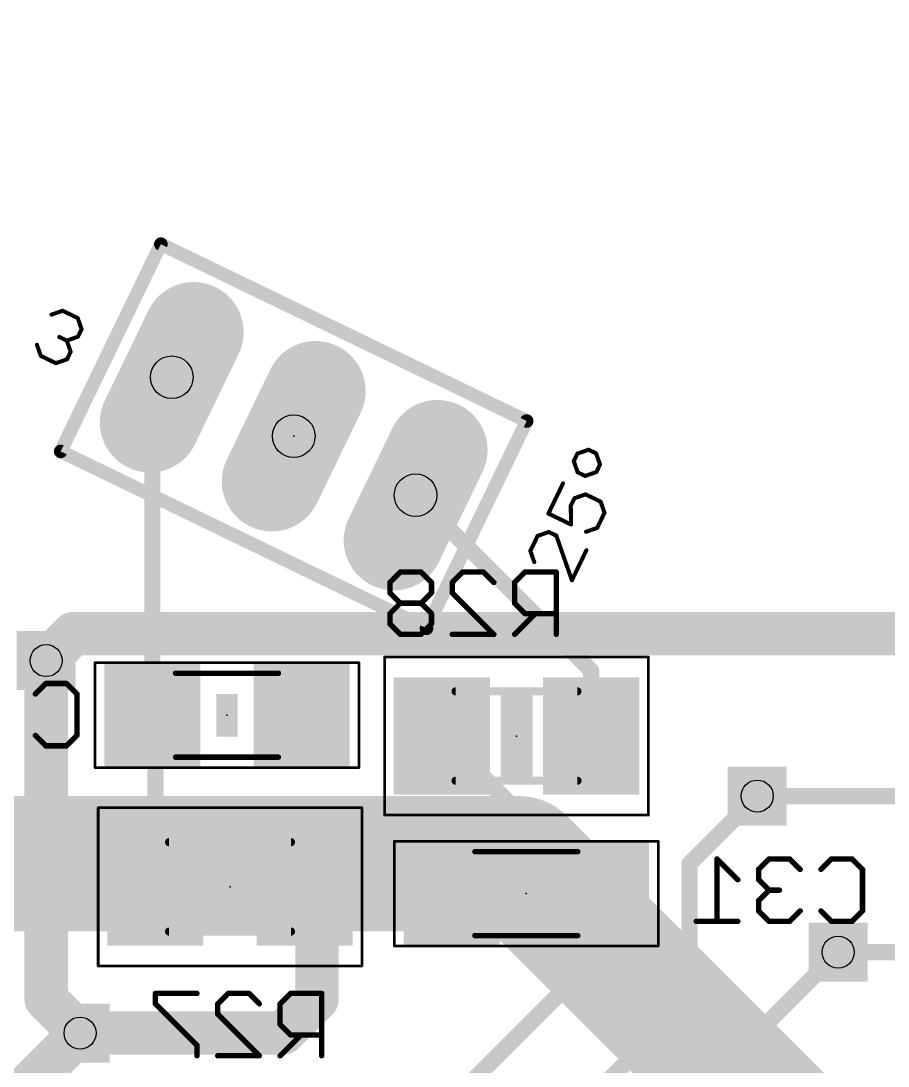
# Model space of a CAD drawing. Extents: x 4 to 288, y -28 to 191.
# Drawn here: x 153.83 to 170.09, y 135.27 to 154.87 of the extents above; entities that cross this region are included whole.
import ezdxf

# ---------------------------------------------------------------- set-up
doc = ezdxf.new("R2010")
doc.units = 0
doc.header["$MEASUREMENT"] = 0
doc.layers.get('0').update_dxf_attribs({"linetype": 'CONTINUOUS'})
for name, color, linetype in [('1', 22, 'CONTINUOUS'), ('16', 175, 'CONTINUOUS'), ('17', 82, 'CONTINUOUS'), ('18', 82, 'CONTINUOUS'), ('20', 7, 'CONTINUOUS'), ('21', 2, 'CONTINUOUS'), ('23', 7, 'CONTINUOUS'), ('24', 7, 'CONTINUOUS'), ('25', 2, 'CONTINUOUS'), ('26', 3, 'CONTINUOUS'), ('29', 253, 'CONTINUOUS'), ('30', 253, 'CONTINUOUS'), ('32', 253, 'CONTINUOUS'), ('36', 253, 'CONTINUOUS'), ('40', 175, 'CONTINUOUS'), ('44', 253, 'CONTINUOUS'), ('52', 253, 'CONTINUOUS')]:
    doc.layers.add(name, color=color, linetype=linetype)

# ---------------------------------------------------------------- blocks, each defined once
blk = doc.blocks.new('LONGP100')
at = {"const_width": 1}
blk.add_lwpolyline([(-0.5, 0), (0.5, 0)], dxfattribs=at)
at = {"const_width": 0.5}
for points in [[(-0.5, 0.25, 1), (-0.5, -0.25)], [(0.5, -0.25, 1), (0.5, 0.25)]]:
    blk.add_lwpolyline(points, format="xyb", dxfattribs=at)
blk = doc.blocks.new('RECT')
blk.add_solid([(-0.5, -0.5), (0.5, -0.5), (-0.5, 0.5), (0.5, 0.5)])
blk = doc.blocks.new('SQUAREV')
blk.add_solid([(-0.5, -0.5), (0.5, -0.5), (-0.5, 0.5), (0.5, 0.5)])

msp = doc.modelspace()

# ---------------------------------------------------------------- linework, layer by layer
at = {"layer": '1'}
for points, const_width in [([(154.813, 143.383), (154.305, 142.875)], 0.8128), ([(179.959, 143.383), (154.813, 143.383)], 0.8128), ([(167.64, 140.335), (177.0363, 140.335)], 0.3048), ([(113.03, 139.065), (163.1733, 139.065)], 2.54), ([(163.1733, 139.065), (197.6044, 104.6339)], 2.54), ([(177.1557, 137.4064), (169.1564, 137.4064)], 0.3048), ([(154.94, 135.89), (153.67, 134.62)], 0.8128)]:
    msp.add_lwpolyline(points, dxfattribs=dict(at, const_width=const_width))
for points, const_width in [([(154.813, 143.5862, 1), (154.813, 143.1798)], 0.4064), ([(154.9567, 143.2393, 1), (154.6693, 143.5267)], 0.4064), ([(154.1613, 143.0187, 1), (154.4487, 142.7313)], 0.4064), ([(167.64, 140.4112, 1), (167.64, 140.2588)], 0.1524), ([(163.6224, 139.514, 1), (162.7243, 138.616)], 1.27), ([(163.1733, 138.43, 1), (163.1733, 139.7)], 1.27), ([(169.1564, 137.4826, 1), (169.1564, 137.3302)], 0.1524), ([(155.0837, 135.7463, 1), (154.7963, 136.0337)], 0.4064)]:
    msp.add_lwpolyline(points, format="xyb", dxfattribs=dict(at, const_width=const_width))
at = {"layer": '16'}
for points, const_width in [([(156.66, 148.1893), (156.2959, 147.8251)], 0.3048), ([(156.2959, 147.8251), (156.2959, 141.8514)], 0.3048), ([(161.2337, 145.9783), (164.5251, 142.6868)], 0.3048), ([(154.305, 142.875), (154.305, 136.525)], 0.8128), ([(164.5251, 142.6868), (164.5251, 141.4602)], 0.3048), ([(156.2959, 141.8514), (156.353, 141.7942)], 0.3048), ([(156.353, 141.7942), (156.353, 138.6319)], 0.3048), ([(161.7252, 141.4602), (164.7093, 138.5049)], 0.3048), ([(166.37, 139.065), (167.64, 140.335)], 0.3048), ([(166.37, 136.525), (166.37, 139.065)], 0.3048), ([(159.385, 138.4), (159.1531, 138.6319)], 0.8128), ([(159.385, 136.525), (159.385, 138.4)], 0.8128), ([(164.7093, 138.5049), (164.7093, 137.4043)], 0.3048), ([(164.7093, 137.4043), (161.925, 134.62)], 0.3048), ([(167.64, 135.89), (169.1564, 137.4064)], 0.3048), ([(154.305, 136.525), (154.94, 135.89)], 0.8128), ([(158.75, 135.89), (159.385, 136.525)], 0.8128), ([(166.37, 136.525), (156.21, 126.365)], 0.3048), ([(154.94, 135.89), (158.75, 135.89)], 0.8128), ([(167.64, 134.62), (167.64, 135.89)], 0.3048)]:
    msp.add_lwpolyline(points, dxfattribs=dict(at, const_width=const_width))
for points, const_width in [([(156.7139, 148.1354, 1), (156.6062, 148.2431)], 0.1524), ([(156.3721, 147.8251, 1), (156.2197, 147.8251)], 0.1524), ([(156.242, 147.879, 1), (156.3498, 147.7712)], 0.1524), ([(161.2875, 146.0322, 1), (161.1798, 145.9244)], 0.1524), ([(154.5082, 142.875, 1), (154.1018, 142.875)], 0.4064), ([(164.6013, 142.6868, 1), (164.4489, 142.6868)], 0.1524), ([(164.4713, 142.6329, 1), (164.579, 142.7407)], 0.1524), ([(156.3498, 141.9053, 1), (156.242, 141.7975)], 0.1524), ([(156.2197, 141.8514, 1), (156.3721, 141.8514)], 0.1524), ([(156.4292, 141.7942, 1), (156.2768, 141.7942)], 0.1524), ([(156.2992, 141.7403, 1), (156.4069, 141.8481)], 0.1524), ([(161.7788, 141.5144, 1), (161.6715, 141.4061)], 0.1524), ([(164.4489, 141.4602, 1), (164.6013, 141.4602)], 0.1524), ([(167.6939, 140.2811, 1), (167.5861, 140.3889)], 0.1524), ([(166.4462, 139.065, 1), (166.2938, 139.065)], 0.1524), ([(166.3161, 139.1189, 1), (166.4239, 139.0111)], 0.1524), ([(159.2967, 138.7756, 1), (159.0094, 138.4882)], 0.4064), ([(159.5882, 138.4, 1), (159.1818, 138.4)], 0.4064), ([(156.2768, 138.6319, 1), (156.4292, 138.6319)], 0.1524), ([(159.2413, 138.2563, 1), (159.5287, 138.5437)], 0.4064), ([(164.7855, 138.5049, 1), (164.6331, 138.5049)], 0.1524), ([(164.6557, 138.4508, 1), (164.7629, 138.5591)], 0.1524), ([(164.6331, 137.4043, 1), (164.7855, 137.4043)], 0.1524), ([(164.7632, 137.3504, 1), (164.6554, 137.4582)], 0.1524), ([(169.2103, 137.3525, 1), (169.1025, 137.4603)], 0.1524), ([(154.4487, 136.6687, 1), (154.1613, 136.3813)], 0.4064), ([(159.5287, 136.3813, 1), (159.2413, 136.6687)], 0.4064), ([(154.1018, 136.525, 1), (154.5082, 136.525)], 0.4064), ([(159.1818, 136.525, 1), (159.5882, 136.525)], 0.4064), ([(166.4239, 136.4711, 1), (166.3161, 136.5789)], 0.1524), ([(166.2938, 136.525, 1), (166.4462, 136.525)], 0.1524), ([(154.94, 136.0932, 1), (154.94, 135.6868)], 0.4064), ([(154.7963, 135.7463, 1), (155.0837, 136.0337)], 0.4064), ([(158.6063, 136.0337, 1), (158.8937, 135.7463)], 0.4064), ([(158.75, 135.6868, 1), (158.75, 136.0932)], 0.4064), ([(167.7162, 135.89, 1), (167.5638, 135.89)], 0.1524), ([(167.5861, 135.9439, 1), (167.6939, 135.8361)], 0.1524)]:
    msp.add_lwpolyline(points, format="xyb", dxfattribs=dict(at, const_width=const_width))
at = {"layer": '20', "const_width": 0.0254}
msp.add_lwpolyline([(71.1264, 186.0347, 2.9429), (202.1142, 186.0347)], format="xyb", dxfattribs=at)
at = {"layer": '21'}
for points, const_width in [([(156.4563, 150.6858), (154.577, 146.7982)], 0.254), ([(163.3167, 147.3693), (156.4563, 150.6858)], 0.254), ([(154.4046, 149.3637), (154.6139, 149.4366)], 0.0762), ([(154.6139, 149.4366), (154.8962, 149.3001)], 0.0762), ([(154.8962, 149.3001), (154.9691, 149.0907)], 0.0762), ([(154.6915, 148.8767), (154.5504, 148.9449)], 0.0762), ([(154.9009, 148.9496), (154.6915, 148.8767)], 0.0762), ([(154.9691, 149.0907), (154.9009, 148.9496)], 0.0762), ([(154.2046, 148.5897), (154.1316, 148.7991)], 0.0762), ([(154.6915, 148.8767), (154.7644, 148.6673)], 0.0762), ([(154.4868, 148.4533), (154.2046, 148.5897)], 0.0762), ([(154.7644, 148.6673), (154.6962, 148.5262)], 0.0762), ([(154.6962, 148.5262), (154.4868, 148.4533)], 0.0762), ([(163.3167, 147.3693), (161.4374, 143.4818)], 0.254), ([(161.4374, 143.4818), (154.577, 146.7982)], 0.254)]:
    msp.add_lwpolyline(points, dxfattribs=dict(at, const_width=const_width))
for points, const_width in [([(156.4839, 150.743, 1), (156.4287, 150.6286)], 0.127), ([(156.5135, 150.6582, 1), (156.3991, 150.7134)], 0.127), ([(154.3983, 149.3816, 1), (154.4108, 149.3457)], 0.0381), ([(154.6222, 149.4537, 1), (154.6056, 149.4194)], 0.0381), ([(154.6202, 149.4186, 1), (154.6077, 149.4546)], 0.0381), ([(154.9142, 149.3064, 1), (154.8782, 149.2938)], 0.0381), ([(154.8879, 149.283, 1), (154.9045, 149.3173)], 0.0381), ([(154.5587, 148.9621, 1), (154.5421, 148.9278)], 0.0381), ([(154.8837, 148.9579, 1), (154.918, 148.9413)], 0.0381), ([(154.9072, 148.9316, 1), (154.8946, 148.9676)], 0.0381), ([(154.9511, 149.0845, 1), (154.9871, 149.097)], 0.0381), ([(154.9863, 149.0824, 1), (154.952, 149.099)], 0.0381), ([(154.1496, 148.8054, 1), (154.1137, 148.7928)], 0.0381), ([(154.7095, 148.8829, 1), (154.6735, 148.8704)], 0.0381), ([(154.6853, 148.8947, 1), (154.6978, 148.8587)], 0.0381), ([(154.6832, 148.8595, 1), (154.6998, 148.8938)], 0.0381), ([(154.2128, 148.6069, 1), (154.1963, 148.5726)], 0.0381), ([(154.1866, 148.5835, 1), (154.2225, 148.596)], 0.0381), ([(154.7464, 148.6611, 1), (154.7824, 148.6736)], 0.0381), ([(154.7816, 148.659, 1), (154.7473, 148.6756)], 0.0381), ([(154.4806, 148.4713, 1), (154.4931, 148.4353)], 0.0381), ([(154.4785, 148.4361, 1), (154.4951, 148.4704)], 0.0381), ([(154.6791, 148.5345, 1), (154.7134, 148.5179)], 0.0381), ([(154.7025, 148.5082, 1), (154.6899, 148.5442)], 0.0381), ([(163.3739, 147.3417, 1), (163.2596, 147.397)], 0.127), ([(163.2891, 147.3122, 1), (163.3444, 147.4265)], 0.127), ([(154.6046, 146.8554, 1), (154.5493, 146.741)], 0.127), ([(154.5198, 146.8259, 1), (154.6341, 146.7706)], 0.127), ([(161.3802, 143.5094, 1), (161.4946, 143.4541)], 0.127), ([(161.4098, 143.4246, 1), (161.465, 143.5389)], 0.127)]:
    msp.add_lwpolyline(points, format="xyb", dxfattribs=dict(at, const_width=const_width))
at = {"layer": '23'}
msp.add_point((158.9469, 147.0838), dxfattribs=at)
at = {"layer": '24'}
for p in [(157.6959, 141.8514), (163.1252, 141.4602), (157.7531, 138.6319), (163.3093, 138.5049)]:
    msp.add_point(p, dxfattribs=at)
at = {"layer": '25', "const_width": 0.0762}
for points in [[(164.2676, 146.7576), (164.4769, 146.8305)], [(164.4769, 146.8305), (164.6181, 146.7622)], [(164.1993, 146.6164), (164.2676, 146.7576)], [(164.2722, 146.4071), (164.1993, 146.6164)], [(164.6181, 146.7622), (164.691, 146.5529)], [(164.4134, 146.3388), (164.2722, 146.4071)], [(164.6227, 146.4117), (164.4134, 146.3388)], [(164.691, 146.5529), (164.6227, 146.4117)], [(163.9969, 146.1976), (163.7239, 145.633)], [(164.1427, 145.7788), (164.2109, 145.92)], [(164.2109, 145.92), (164.4203, 145.9929)], [(164.4203, 145.9929), (164.7026, 145.8564)], [(164.7026, 145.8564), (164.7755, 145.6471)], [(163.7239, 145.633), (164.1474, 145.4283)], [(164.1474, 145.4283), (164.1427, 145.7788)], [(164.7755, 145.6471), (164.639, 145.3648)], [(163.5215, 145.2142), (163.385, 144.9319)], [(163.7308, 145.2871), (163.5215, 145.2142)], [(163.872, 145.2189), (163.7308, 145.2871)], [(164.1636, 144.3814), (163.872, 145.2189)], [(164.639, 145.3648), (164.4296, 145.2919)], [(163.385, 144.9319), (163.4579, 144.7225)], [(164.4365, 144.9459), (164.1636, 144.3814)]]:
    msp.add_lwpolyline(points, dxfattribs=at)
at = {"layer": '25', "const_width": 0.0381}
for points in [[(164.4852, 146.8476, 1), (164.4686, 146.8133)], [(164.4832, 146.8125, 1), (164.4707, 146.8485)], [(164.2173, 146.6227, 1), (164.1813, 146.6102)], [(164.1822, 146.6247, 1), (164.2165, 146.6081)], [(164.2613, 146.7756, 1), (164.2738, 146.7396)], [(164.2847, 146.7493, 1), (164.2504, 146.7659)], [(164.6361, 146.7685, 1), (164.6001, 146.756)], [(164.6098, 146.7451, 1), (164.6264, 146.7794)], [(164.2805, 146.4242, 1), (164.2639, 146.3899)], [(164.2543, 146.4008, 1), (164.2902, 146.4133)], [(164.6056, 146.42, 1), (164.6399, 146.4034)], [(164.629, 146.3937, 1), (164.6165, 146.4297)], [(164.673, 146.5466, 1), (164.709, 146.5591)], [(164.7081, 146.5446, 1), (164.6738, 146.5612)], [(164.014, 146.1893, 1), (163.9797, 146.2059)], [(164.4071, 146.3568, 1), (164.4196, 146.3208)], [(164.4051, 146.3217, 1), (164.4217, 146.356)], [(164.2046, 145.938, 1), (164.2172, 145.902)], [(164.2281, 145.9117, 1), (164.1938, 145.9283)], [(164.4286, 146.01, 1), (164.412, 145.9757)], [(164.4265, 145.9749, 1), (164.414, 146.0109)], [(164.7205, 145.8627, 1), (164.6846, 145.8502)], [(164.6943, 145.8393, 1), (164.7108, 145.8736)], [(163.7322, 145.6502, 1), (163.7156, 145.6159)], [(163.7068, 145.6413, 1), (163.7411, 145.6247)], [(164.1617, 145.7791, 1), (164.1236, 145.7786)], [(164.1255, 145.7871, 1), (164.1598, 145.7706)], [(164.7575, 145.6408, 1), (164.7935, 145.6533)], [(164.7926, 145.6388, 1), (164.7583, 145.6554)], [(164.1283, 145.4281, 1), (164.1664, 145.4286)], [(164.1391, 145.4112, 1), (164.1556, 145.4455)], [(163.5152, 145.2322, 1), (163.5277, 145.1962)], [(163.5386, 145.2059, 1), (163.5043, 145.2225)], [(163.7391, 145.3042, 1), (163.7225, 145.2699)], [(163.7371, 145.2691, 1), (163.7246, 145.3051)], [(163.89, 145.2251, 1), (163.854, 145.2126)], [(163.8637, 145.2017, 1), (163.8803, 145.236)], [(164.4234, 145.3099, 1), (164.4359, 145.2739)], [(164.6219, 145.3731, 1), (164.6562, 145.3565)], [(164.6453, 145.3468, 1), (164.6327, 145.3828)], [(163.3678, 144.9402, 1), (163.4021, 144.9236)], [(163.403, 144.9382, 1), (163.367, 144.9256)], [(164.4537, 144.9376, 1), (164.4194, 144.9542)], [(163.4399, 144.7163, 1), (163.4759, 144.7288)], [(164.1465, 144.3897, 1), (164.1808, 144.3731)], [(164.1456, 144.3751, 1), (164.1816, 144.3876)]]:
    msp.add_lwpolyline(points, format="xyb", dxfattribs=at)
at = {"layer": '26', "const_width": 0.1016}
for points in [[(160.9463, 144.537), (160.7514, 144.3421)], [(161.3361, 144.537), (160.9463, 144.537)], [(161.531, 144.3421), (161.3361, 144.537)], [(161.9208, 144.3421), (162.1157, 144.537)], [(162.1157, 144.537), (162.5055, 144.537)], [(162.5055, 144.537), (162.7004, 144.3421)], [(163.2851, 144.537), (163.0902, 144.3421)], [(163.8698, 144.537), (163.2851, 144.537)], [(163.8698, 143.3676), (163.8698, 144.537)], [(160.7514, 144.3421), (160.7514, 144.1472)], [(161.531, 144.1472), (161.531, 144.3421)], [(161.9208, 144.1472), (161.9208, 144.3421)], [(163.0902, 144.3421), (163.0902, 143.9523)], [(160.7514, 144.1472), (160.9463, 143.9523)], [(161.3361, 143.9523), (161.531, 144.1472)], [(162.7004, 143.3676), (161.9208, 144.1472)], [(160.9463, 143.9523), (160.7514, 143.7574)], [(161.3361, 143.9523), (160.9463, 143.9523)], [(161.531, 143.7574), (161.3361, 143.9523)], [(163.0902, 143.9523), (163.2851, 143.7574)], [(160.7514, 143.7574), (160.7514, 143.5625)], [(161.531, 143.5625), (161.531, 143.7574)], [(163.48, 143.7574), (163.0902, 143.3676)], [(163.2851, 143.7574), (163.8698, 143.7574)], [(160.7514, 143.5625), (160.9463, 143.3676)], [(161.3361, 143.3676), (161.531, 143.5625)], [(160.9463, 143.3676), (161.3361, 143.3676)], [(161.9208, 143.3676), (162.7004, 143.3676)], [(154.1028, 142.2507), (154.2977, 142.4456)], [(154.2977, 142.4456), (154.6875, 142.4456)], [(154.6875, 142.4456), (154.8824, 142.2507)], [(154.8824, 142.2507), (154.8824, 141.4711)], [(154.2977, 141.2762), (154.1028, 141.4711)], [(154.8824, 141.4711), (154.6875, 141.2762)], [(154.6875, 141.2762), (154.2977, 141.2762)], [(167.2756, 138.765), (166.8858, 139.1548)], [(166.8858, 139.1548), (166.8858, 137.9854)], [(167.8603, 139.1548), (167.6654, 138.9599)], [(168.2501, 139.1548), (167.8603, 139.1548)], [(168.4449, 138.9599), (168.2501, 139.1548)], [(168.8347, 138.9599), (169.0296, 139.1548)], [(169.0296, 139.1548), (169.4194, 139.1548)], [(169.4194, 139.1548), (169.6143, 138.9599)], [(167.6654, 138.9599), (167.6654, 138.765)], [(169.6143, 138.9599), (169.6143, 138.1803)], [(167.6654, 138.765), (167.8603, 138.5701)], [(167.8603, 138.5701), (167.6654, 138.3752)], [(167.8603, 138.5701), (168.0551, 138.5701)], [(167.6654, 138.3752), (167.6654, 138.1803)], [(167.6654, 138.1803), (167.8603, 137.9854)], [(168.2501, 137.9854), (168.4449, 138.1803)], [(169.0296, 137.9854), (168.8347, 138.1803)], [(169.6143, 138.1803), (169.4194, 137.9854)], [(167.2756, 137.9854), (166.496, 137.9854)], [(167.8603, 137.9854), (168.2501, 137.9854)], [(169.4194, 137.9854), (169.0296, 137.9854)], [(157.1326, 136.6337), (156.353, 136.6337)], [(156.353, 136.6337), (156.353, 136.4388)], [(157.5224, 136.4388), (157.7173, 136.6337)], [(157.7173, 136.6337), (158.1071, 136.6337)], [(158.1071, 136.6337), (158.302, 136.4388)], [(158.8867, 136.6337), (158.6918, 136.4388)], [(159.4714, 136.6337), (158.8867, 136.6337)], [(159.4714, 135.4643), (159.4714, 136.6337)], [(156.353, 136.4388), (157.1326, 135.6592)], [(157.5224, 136.2439), (157.5224, 136.4388)], [(158.6918, 136.4388), (158.6918, 136.049)], [(158.302, 135.4643), (157.5224, 136.2439)], [(158.6918, 136.049), (158.8867, 135.8541)], [(159.0816, 135.8541), (158.6918, 135.4643)], [(158.8867, 135.8541), (159.4714, 135.8541)], [(157.1326, 135.6592), (157.1326, 135.4643)], [(157.5224, 135.4643), (158.302, 135.4643)]]:
    msp.add_lwpolyline(points, dxfattribs=at)
at = {"layer": '26', "const_width": 0.0508}
for points in [[(160.9463, 144.5624, 1), (160.9463, 144.5116)], [(160.9642, 144.5191, 1), (160.9283, 144.555)], [(161.354, 144.555, 1), (161.3181, 144.5191)], [(161.3361, 144.5116, 1), (161.3361, 144.5624)], [(162.1157, 144.5624, 1), (162.1157, 144.5116)], [(162.1336, 144.5191, 1), (162.0977, 144.555)], [(162.5234, 144.555, 1), (162.4875, 144.5191)], [(162.5055, 144.5116, 1), (162.5055, 144.5624)], [(163.2851, 144.5624, 1), (163.2851, 144.5116)], [(163.303, 144.5191, 1), (163.2671, 144.555)], [(163.8952, 144.537, 1), (163.8444, 144.537)], [(163.8698, 144.5116, 1), (163.8698, 144.5624)], [(160.7768, 144.3421, 1), (160.726, 144.3421)], [(160.7334, 144.3601, 1), (160.7693, 144.3242)], [(161.5564, 144.3421, 1), (161.5056, 144.3421)], [(161.513, 144.3242, 1), (161.5489, 144.3601)], [(161.9462, 144.3421, 1), (161.8954, 144.3421)], [(161.9028, 144.3601, 1), (161.9387, 144.3242)], [(162.6824, 144.3242, 1), (162.7183, 144.3601)], [(163.1156, 144.3421, 1), (163.0648, 144.3421)], [(163.0722, 144.3601, 1), (163.1081, 144.3242)], [(160.7693, 144.1652, 1), (160.7334, 144.1293)], [(160.726, 144.1472, 1), (160.7768, 144.1472)], [(161.5056, 144.1472, 1), (161.5564, 144.1472)], [(161.5489, 144.1293, 1), (161.513, 144.1652)], [(161.9387, 144.1652, 1), (161.9028, 144.1293)], [(161.8954, 144.1472, 1), (161.9462, 144.1472)], [(160.9463, 143.9777, 1), (160.9463, 143.9269)], [(160.9642, 143.9344, 1), (160.9283, 143.9703)], [(160.9283, 143.9344, 1), (160.9642, 143.9703)], [(161.354, 143.9703, 1), (161.3181, 143.9344)], [(161.3181, 143.9703, 1), (161.354, 143.9344)], [(161.3361, 143.9269, 1), (161.3361, 143.9777)], [(163.1081, 143.9703, 1), (163.0722, 143.9344)], [(163.0648, 143.9523, 1), (163.1156, 143.9523)], [(160.7768, 143.7574, 1), (160.726, 143.7574)], [(160.7334, 143.7754, 1), (160.7693, 143.7395)], [(161.5564, 143.7574, 1), (161.5056, 143.7574)], [(161.513, 143.7395, 1), (161.5489, 143.7754)], [(163.2851, 143.7828, 1), (163.2851, 143.732)], [(163.2671, 143.7395, 1), (163.303, 143.7754)], [(163.4979, 143.7395, 1), (163.462, 143.7754)], [(163.8698, 143.732, 1), (163.8698, 143.7828)], [(160.7693, 143.5805, 1), (160.7334, 143.5446)], [(160.726, 143.5625, 1), (160.7768, 143.5625)], [(161.5056, 143.5625, 1), (161.5564, 143.5625)], [(161.5489, 143.5446, 1), (161.513, 143.5805)], [(160.9463, 143.393, 1), (160.9463, 143.3422)], [(160.9283, 143.3497, 1), (160.9642, 143.3856)], [(161.3181, 143.3856, 1), (161.354, 143.3497)], [(161.3361, 143.3422, 1), (161.3361, 143.393)], [(161.9208, 143.393, 1), (161.9208, 143.3422)], [(162.6824, 143.3497, 1), (162.7183, 143.3856)], [(162.7004, 143.3422, 1), (162.7004, 143.393)], [(163.0722, 143.3856, 1), (163.1081, 143.3497)], [(163.8444, 143.3676, 1), (163.8952, 143.3676)], [(154.2977, 142.471, 1), (154.2977, 142.4202)], [(154.3157, 142.4276, 1), (154.2798, 142.4635)], [(154.7055, 142.4635, 1), (154.6696, 142.4276)], [(154.6875, 142.4202, 1), (154.6875, 142.471)], [(154.0849, 142.2686, 1), (154.1208, 142.2327)], [(154.9078, 142.2507, 1), (154.857, 142.2507)], [(154.8645, 142.2327, 1), (154.9004, 142.2686)], [(154.1208, 141.489, 1), (154.0849, 141.4531)], [(154.857, 141.4711, 1), (154.9078, 141.4711)], [(154.9004, 141.4531, 1), (154.8645, 141.489)], [(154.2977, 141.3016, 1), (154.2977, 141.2508)], [(154.2798, 141.2582, 1), (154.3157, 141.2941)], [(154.6696, 141.2941, 1), (154.7055, 141.2582)], [(154.6875, 141.2508, 1), (154.6875, 141.3016)], [(166.9037, 139.1728, 1), (166.8678, 139.1368)], [(166.9112, 139.1548, 1), (166.8604, 139.1548)], [(167.8603, 139.1802, 1), (167.8603, 139.1294)], [(167.8782, 139.1368, 1), (167.8423, 139.1728)], [(168.268, 139.1728, 1), (168.2321, 139.1368)], [(168.2501, 139.1294, 1), (168.2501, 139.1802)], [(169.0296, 139.1802, 1), (169.0296, 139.1294)], [(169.0476, 139.1368, 1), (169.0117, 139.1728)], [(169.4374, 139.1728, 1), (169.4015, 139.1368)], [(169.4194, 139.1294, 1), (169.4194, 139.1802)], [(167.6474, 138.9779, 1), (167.6833, 138.9419)], [(167.6908, 138.9599, 1), (167.64, 138.9599)], [(168.427, 138.9419, 1), (168.4629, 138.9779)], [(168.8168, 138.9779, 1), (168.8527, 138.9419)], [(169.6397, 138.9599, 1), (169.5889, 138.9599)], [(169.5964, 138.9419, 1), (169.6323, 138.9779)], [(167.2576, 138.747, 1), (167.2935, 138.783)], [(167.6833, 138.783, 1), (167.6474, 138.747)], [(167.64, 138.765, 1), (167.6908, 138.765)], [(167.8603, 138.5955, 1), (167.8603, 138.5447)], [(167.8782, 138.5521, 1), (167.8423, 138.5881)], [(167.8423, 138.5521, 1), (167.8782, 138.5881)], [(168.0551, 138.5447, 1), (168.0551, 138.5955)], [(167.6474, 138.3932, 1), (167.6833, 138.3572)], [(167.6908, 138.3752, 1), (167.64, 138.3752)], [(167.6833, 138.1983, 1), (167.6474, 138.1623)], [(167.64, 138.1803, 1), (167.6908, 138.1803)], [(168.4629, 138.1623, 1), (168.427, 138.1983)], [(168.8527, 138.1983, 1), (168.8168, 138.1623)], [(169.5889, 138.1803, 1), (169.6397, 138.1803)], [(169.6323, 138.1623, 1), (169.5964, 138.1983)], [(166.496, 138.0108, 1), (166.496, 137.96)], [(166.8604, 137.9854, 1), (166.9112, 137.9854)], [(167.2756, 137.96, 1), (167.2756, 138.0108)], [(167.8603, 138.0108, 1), (167.8603, 137.96)], [(167.8423, 137.9674, 1), (167.8782, 138.0034)], [(168.2321, 138.0034, 1), (168.268, 137.9674)], [(168.2501, 137.96, 1), (168.2501, 138.0108)], [(169.0296, 138.0108, 1), (169.0296, 137.96)], [(169.0117, 137.9674, 1), (169.0476, 138.0034)], [(169.4015, 138.0034, 1), (169.4374, 137.9674)], [(169.4194, 137.96, 1), (169.4194, 138.0108)], [(156.353, 136.6591, 1), (156.353, 136.6083)], [(156.3784, 136.6337, 1), (156.3276, 136.6337)], [(157.1326, 136.6083, 1), (157.1326, 136.6591)], [(157.7173, 136.6591, 1), (157.7173, 136.6083)], [(157.7353, 136.6157, 1), (157.6994, 136.6517)], [(158.1251, 136.6517, 1), (158.0892, 136.6157)], [(158.1071, 136.6083, 1), (158.1071, 136.6591)], [(158.8867, 136.6591, 1), (158.8867, 136.6083)], [(158.9047, 136.6157, 1), (158.8688, 136.6517)], [(159.4968, 136.6337, 1), (159.446, 136.6337)], [(159.4714, 136.6083, 1), (159.4714, 136.6591)], [(156.371, 136.4568, 1), (156.3351, 136.4208)], [(156.3276, 136.4388, 1), (156.3784, 136.4388)], [(157.5478, 136.4388, 1), (157.497, 136.4388)], [(157.5045, 136.4568, 1), (157.5404, 136.4208)], [(158.2841, 136.4208, 1), (158.32, 136.4568)], [(158.7172, 136.4388, 1), (158.6664, 136.4388)], [(158.6739, 136.4568, 1), (158.7098, 136.4208)], [(157.5404, 136.2619, 1), (157.5045, 136.2259)], [(157.497, 136.2439, 1), (157.5478, 136.2439)], [(158.7098, 136.067, 1), (158.6739, 136.031)], [(158.6664, 136.049, 1), (158.7172, 136.049)], [(158.8867, 135.8795, 1), (158.8867, 135.8287)], [(158.8688, 135.8361, 1), (158.9047, 135.8721)], [(159.0996, 135.8361, 1), (159.0637, 135.8721)], [(159.4714, 135.8287, 1), (159.4714, 135.8795)], [(157.158, 135.6592, 1), (157.1072, 135.6592)], [(157.1147, 135.6412, 1), (157.1506, 135.6772)], [(157.1072, 135.4643, 1), (157.158, 135.4643)], [(157.5224, 135.4897, 1), (157.5224, 135.4389)], [(158.2841, 135.4463, 1), (158.32, 135.4823)], [(158.302, 135.4389, 1), (158.302, 135.4897)], [(158.6739, 135.4823, 1), (158.7098, 135.4463)], [(159.446, 135.4643, 1), (159.4968, 135.4643)]]:
    msp.add_lwpolyline(points, format="xyb", dxfattribs=at)
at = {"layer": '40', "const_width": 0.0508}
for points in [[(165.5982, 142.9432), (160.6522, 142.9432)], [(160.6522, 142.9432), (160.6522, 139.9772)], [(165.5982, 139.9772), (165.5982, 142.9432)], [(160.1689, 142.8344), (155.2229, 142.8344)], [(155.2229, 142.8344), (155.2229, 140.8684)], [(160.1689, 140.8684), (160.1689, 142.8344)], [(155.2229, 140.8684), (160.1689, 140.8684)], [(160.2261, 140.1149), (155.2801, 140.1149)], [(155.2801, 140.1149), (155.2801, 137.1489)], [(160.2261, 137.1489), (160.2261, 140.1149)], [(160.6522, 139.9772), (165.5982, 139.9772)], [(165.7823, 139.4879), (160.8363, 139.4879)], [(160.8363, 139.4879), (160.8363, 137.5219)], [(165.7823, 137.5219), (165.7823, 139.4879)], [(160.8363, 137.5219), (165.7823, 137.5219)], [(155.2801, 137.1489), (160.2261, 137.1489)]]:
    msp.add_lwpolyline(points, dxfattribs=at)
at = {"layer": '40', "const_width": 0.0254}
for points in [[(160.6522, 142.9559, 1), (160.6522, 142.9305)], [(160.6649, 142.9432, 1), (160.6395, 142.9432)], [(165.6108, 142.9432, 1), (165.5855, 142.9432)], [(165.5982, 142.9305, 1), (165.5982, 142.9559)], [(155.2229, 142.8471, 1), (155.2229, 142.8217)], [(155.2356, 142.8344, 1), (155.2102, 142.8344)], [(160.1816, 142.8344, 1), (160.1562, 142.8344)], [(160.1689, 142.8217, 1), (160.1689, 142.8471)], [(155.2229, 140.8811, 1), (155.2229, 140.8557)], [(155.2102, 140.8684, 1), (155.2356, 140.8684)], [(160.1562, 140.8684, 1), (160.1816, 140.8684)], [(160.1689, 140.8557, 1), (160.1689, 140.8811)], [(155.2801, 140.1276, 1), (155.2801, 140.1022)], [(155.2928, 140.1149, 1), (155.2674, 140.1149)], [(160.2388, 140.1149, 1), (160.2134, 140.1149)], [(160.2261, 140.1022, 1), (160.2261, 140.1276)], [(160.6522, 139.9899, 1), (160.6522, 139.9645)], [(160.6395, 139.9772, 1), (160.6649, 139.9772)], [(165.5855, 139.9772, 1), (165.6108, 139.9772)], [(165.5982, 139.9645, 1), (165.5982, 139.9899)], [(160.8363, 139.5006, 1), (160.8363, 139.4752)], [(160.849, 139.4879, 1), (160.8236, 139.4879)], [(165.795, 139.4879, 1), (165.7696, 139.4879)], [(165.7823, 139.4752, 1), (165.7823, 139.5006)], [(160.8363, 137.5346, 1), (160.8363, 137.5092)], [(160.8236, 137.5219, 1), (160.849, 137.5219)], [(165.7696, 137.5219, 1), (165.795, 137.5219)], [(165.7823, 137.5092, 1), (165.7823, 137.5346)], [(155.2801, 137.1616, 1), (155.2801, 137.1362)], [(155.2674, 137.1489, 1), (155.2928, 137.1489)], [(160.2134, 137.1489, 1), (160.2388, 137.1489)], [(160.2261, 137.1362, 1), (160.2261, 137.1616)]]:
    msp.add_lwpolyline(points, format="xyb", dxfattribs=at)
at = {"layer": '44'}
for centre, radius in [((156.66, 148.1893), 0.4), ((158.9469, 147.0838), 0.4), ((161.2337, 145.9783), 0.4), ((154.305, 142.875), 0.3), ((167.64, 140.335), 0.3), ((169.1564, 137.4064), 0.3), ((154.94, 135.89), 0.3)]:
    msp.add_circle(centre, radius, dxfattribs=at)
at = {"layer": '52'}
for points, const_width in [([(156.7309, 142.6384), (158.6609, 142.6384)], 0.1016), ([(161.9822, 142.2984), (164.2682, 142.2984)], 0.1524), ([(156.7309, 141.0644), (158.6609, 141.0644)], 0.1016), ([(161.9822, 140.622), (164.2682, 140.622)], 0.1524), ([(158.8961, 139.4701), (156.6101, 139.4701)], 0.1524), ([(162.3443, 139.2919), (164.2743, 139.2919)], 0.1016), ([(158.8961, 137.7937), (156.6101, 137.7937)], 0.1524), ([(162.3443, 137.7179), (164.2743, 137.7179)], 0.1016)]:
    msp.add_lwpolyline(points, dxfattribs=dict(at, const_width=const_width))
for points, const_width in [([(156.7309, 142.6638, 1), (156.7309, 142.613)], 0.0508), ([(158.6609, 142.613, 1), (158.6609, 142.6638)], 0.0508), ([(161.9822, 142.3365, 1), (161.9822, 142.2603)], 0.0762), ([(164.2682, 142.2603, 1), (164.2682, 142.3365)], 0.0762), ([(156.7309, 141.0898, 1), (156.7309, 141.039)], 0.0508), ([(158.6609, 141.039, 1), (158.6609, 141.0898)], 0.0508), ([(161.9822, 140.6601, 1), (161.9822, 140.5839)], 0.0762), ([(164.2682, 140.5839, 1), (164.2682, 140.6601)], 0.0762), ([(156.6101, 139.5082, 1), (156.6101, 139.432)], 0.0762), ([(158.8961, 139.432, 1), (158.8961, 139.5082)], 0.0762), ([(162.3443, 139.3173, 1), (162.3443, 139.2665)], 0.0508), ([(164.2743, 139.2665, 1), (164.2743, 139.3173)], 0.0508), ([(156.6101, 137.8318, 1), (156.6101, 137.7556)], 0.0762), ([(158.8961, 137.7556, 1), (158.8961, 137.8318)], 0.0762), ([(162.3443, 137.7433, 1), (162.3443, 137.6925)], 0.0508), ([(164.2743, 137.6925, 1), (164.2743, 137.7433)], 0.0508)]:
    msp.add_lwpolyline(points, format="xyb", dxfattribs=dict(at, const_width=const_width))

# ---------------------------------------------------------------- block references
at = {"layer": '16', "xscale": 1.6}
for p, yscale in [((156.2959, 141.8514), 1.8), ((159.0959, 141.8514), 1.8), ((156.353, 138.6319), 2), ((159.1531, 138.6319), 2), ((161.9093, 138.5049), 1.8), ((164.7093, 138.5049), 1.8)]:
    msp.add_blockref('RECT', p, dxfattribs=dict(at, yscale=yscale))
at = {"layer": '16', "xscale": 1.6, "yscale": 2, "rotation": 180}
for p in [(161.7252, 141.4602), (164.5251, 141.4602)]:
    msp.add_blockref('RECT', p, dxfattribs=at)
at = {"layer": '17', "xscale": 1.6764, "yscale": 1.6764, "rotation": 244.2}
for p in [(156.66, 148.1893), (156.66, 148.1893), (158.9469, 147.0838), (158.9469, 147.0838), (161.2337, 145.9783), (161.2337, 145.9783)]:
    msp.add_blockref('LONGP100', p, dxfattribs=at)
at = {"layer": '18', "xscale": 1.108, "yscale": 1.108}
for p in [(154.305, 142.875), (154.305, 142.875), (167.64, 140.335), (167.64, 140.335), (169.1564, 137.4064), (169.1564, 137.4064), (154.94, 135.89), (154.94, 135.89)]:
    msp.add_blockref('SQUAREV', p, dxfattribs=at)
at = {"layer": '29', "xscale": 1.8796, "yscale": 1.8796, "rotation": 244.2}
for p in [(156.66, 148.1893), (158.9469, 147.0838), (161.2337, 145.9783)]:
    msp.add_blockref('LONGP100', p, dxfattribs=at)
at = {"layer": '30'}
for name, p, xscale, yscale, rotation in [('LONGP100', (156.66, 148.1893), 1.8796, 1.8796, 244.2), ('LONGP100', (158.9469, 147.0838), 1.8796, 1.8796, 244.2), ('LONGP100', (161.2337, 145.9783), 1.8796, 1.8796, 244.2), ('RECT', (161.7252, 141.4602), 1.8032, 2.2032, 180), ('RECT', (164.5251, 141.4602), 1.8032, 2.2032, 180)]:
    msp.add_blockref(name, p, dxfattribs=dict(at, xscale=xscale, yscale=yscale, rotation=rotation))
at = {"layer": '30', "xscale": 1.8032}
for p, yscale in [((156.2959, 141.8514), 2.0032), ((159.0959, 141.8514), 2.0032), ((156.353, 138.6319), 2.2032), ((159.1531, 138.6319), 2.2032), ((161.9093, 138.5049), 2.0032), ((164.7093, 138.5049), 2.0032)]:
    msp.add_blockref('RECT', p, dxfattribs=dict(at, yscale=yscale))
at = {"layer": '32', "xscale": 1.6}
for p, yscale in [((156.2959, 141.8514), 1.8), ((159.0959, 141.8514), 1.8), ((156.353, 138.6319), 2), ((159.1531, 138.6319), 2), ((161.9093, 138.5049), 1.8), ((164.7093, 138.5049), 1.8)]:
    msp.add_blockref('RECT', p, dxfattribs=dict(at, yscale=yscale))
at = {"layer": '32', "xscale": 1.6, "yscale": 2, "rotation": 180}
for p in [(161.7252, 141.4602), (164.5251, 141.4602)]:
    msp.add_blockref('RECT', p, dxfattribs=at)
at = {"layer": '36'}
for p, xscale, yscale in [((157.6959, 141.8514), 0.3998, 0.8002), ((157.7531, 138.6319), 0.6, 1.6002), ((163.3093, 138.5049), 0.3998, 0.8002)]:
    msp.add_blockref('RECT', p, dxfattribs=dict(at, xscale=xscale, yscale=yscale))
at = {"layer": '36', "xscale": 0.6, "yscale": 1.6002, "rotation": 180}
msp.add_blockref('RECT', (163.1252, 141.4602), dxfattribs=at)
at = {"layer": '52'}
for p, xscale, yscale in [((156.3692, 141.8523), 0.7501, 1.7), ((159.0226, 141.8505), 0.7501, 1.7), ((156.3434, 138.6319), 0.5842, 1.8288), ((159.1628, 138.6319), 0.5842, 1.8288), ((161.9826, 138.5058), 0.7501, 1.7), ((164.6361, 138.504), 0.7501, 1.7)]:
    msp.add_blockref('RECT', p, dxfattribs=dict(at, xscale=xscale, yscale=yscale))
at = {"layer": '52', "xscale": 0.5842, "yscale": 1.8288, "rotation": 180}
for p in [(161.7155, 141.4602), (164.5349, 141.4602)]:
    msp.add_blockref('RECT', p, dxfattribs=at)

doc.saveas('drawing.dxf')
